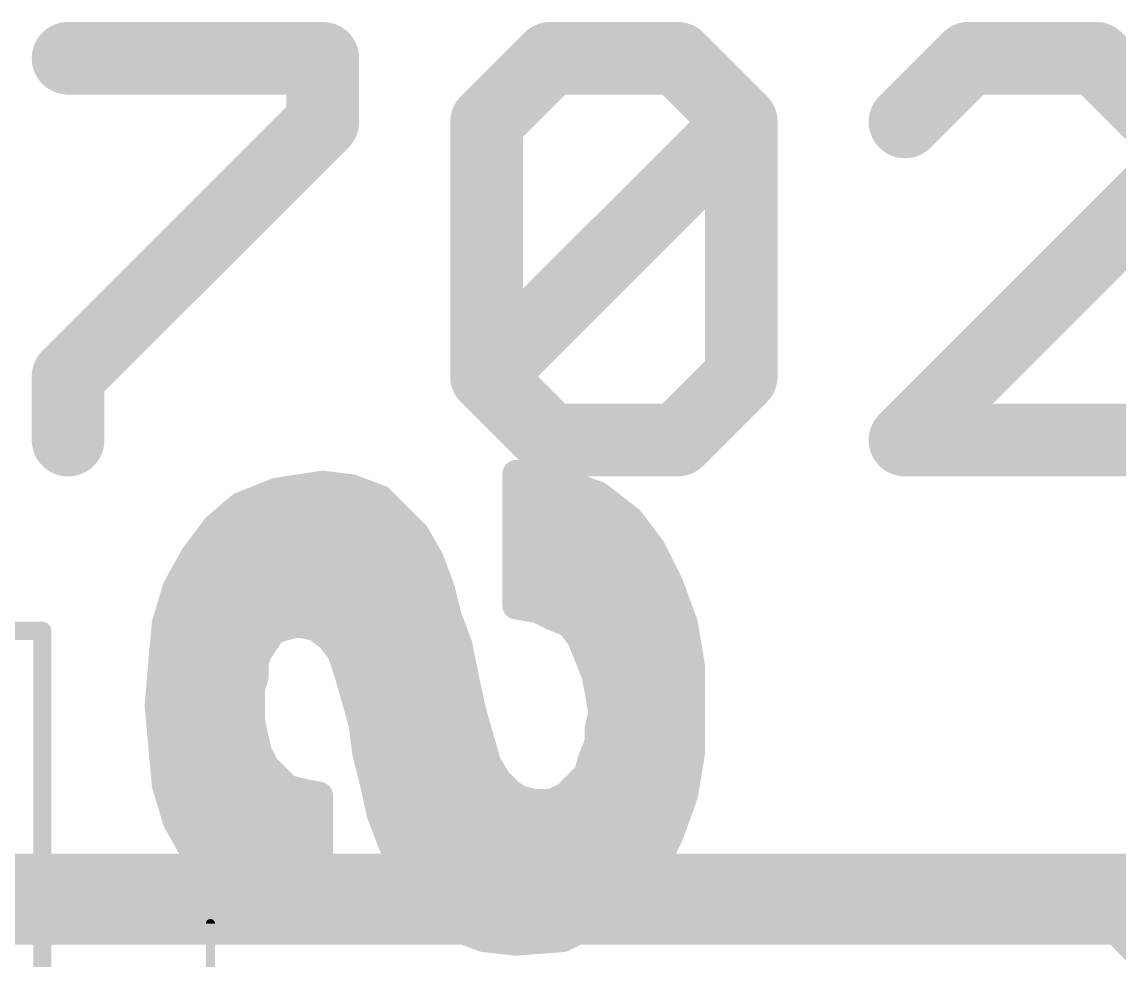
# Model space of a CAD drawing. Extents: x -33 to 74, y -9 to 23.
# Drawn here: x 5.709 to 8.775, y 12.11 to 14.733 of the extents above; entities that cross this region are included whole.
import ezdxf

# ---------------------------------------------------------------- set-up
doc = ezdxf.new("R2010")
doc.units = 0
for name, color, linetype in [('1', 12, 'CONTINUOUS'), ('18', 110, 'CONTINUOUS'), ('21', 41, 'CONTINUOUS'), ('22', 40, 'CONTINUOUS'), ('25', 253, 'CONTINUOUS'), ('39', 12, 'CONTINUOUS')]:
    doc.layers.add(name, color=color, linetype=linetype)

# ---------------------------------------------------------------- blocks, each defined once
blk = doc.blocks.new('ROUNDV')
at = {"const_width": 0.5}
blk.add_lwpolyline([(0, -0.25, 1), (0, 0.25, 1), (0, -0.25)], format="xyb", dxfattribs=at)

msp = doc.modelspace()

# ---------------------------------------------------------------- linework, layer by layer
at = {"layer": '1', "const_width": 0.254}
for points in [[(5.08, 12.28), (8.802, 12.28)], [(8.802, 12.28), (9.271, 11.811)]]:
    msp.add_lwpolyline(points, dxfattribs=at)
at = {"layer": '1', "const_width": 0.127}
for points in [[(8.8469, 12.3249, 1), (8.7571, 12.2351)], [(8.802, 12.2165, 1), (8.802, 12.3435)]]:
    msp.add_lwpolyline(points, format="xyb", dxfattribs=at)
at = {"layer": '21', "const_width": 0.2032}
for points in [[(5.838, 14.6313), (6.5498, 14.6313)], [(6.5498, 14.6313), (6.5498, 14.4534)], [(7.0074, 14.4534), (7.1853, 14.6313)], [(7.1853, 14.6313), (7.5413, 14.6313)], [(7.5413, 14.6313), (7.7192, 14.4534)], [(8.3547, 14.6313), (8.1768, 14.4534)], [(8.7106, 14.6313), (8.3547, 14.6313)], [(8.8886, 14.4534), (8.7106, 14.6313)], [(6.5498, 14.4534), (5.838, 13.7416)], [(7.0074, 13.7416), (7.0074, 14.4534)], [(7.0074, 13.7416), (7.7192, 14.4534)], [(7.7192, 14.4534), (7.7192, 13.7416)], [(8.1768, 13.5636), (8.8886, 14.2754)], [(5.838, 13.7416), (5.838, 13.5636)], [(7.1853, 13.5636), (7.0074, 13.7416)], [(7.7192, 13.7416), (7.5413, 13.5636)], [(7.5413, 13.5636), (7.1853, 13.5636)], [(8.8886, 13.5636), (8.1768, 13.5636)]]:
    msp.add_lwpolyline(points, dxfattribs=at)
at = {"layer": '21', "const_width": 0.1016}
for points in [[(5.838, 14.6821, 1), (5.838, 14.5805)], [(6.6006, 14.6313, 1), (6.499, 14.6313)], [(6.5498, 14.5805, 1), (6.5498, 14.6821)], [(7.1853, 14.6821, 1), (7.1853, 14.5805)], [(7.2213, 14.5954, 1), (7.1494, 14.6672)], [(7.5772, 14.6672, 1), (7.5053, 14.5954)], [(7.5413, 14.5805, 1), (7.5413, 14.6821)], [(8.3547, 14.6821, 1), (8.3547, 14.5805)], [(8.3907, 14.5954, 1), (8.3188, 14.6672)], [(8.7466, 14.6672, 1), (8.6747, 14.5954)], [(8.7106, 14.5805, 1), (8.7106, 14.6821)], [(6.5857, 14.4174, 1), (6.5139, 14.4893)], [(7.0582, 14.4534, 1), (6.9566, 14.4534)], [(6.9715, 14.4893, 1), (7.0433, 14.4174)], [(7.77, 14.4534, 1), (7.6684, 14.4534)], [(7.7551, 14.4174, 1), (7.6833, 14.4893)], [(7.6833, 14.4174, 1), (7.7551, 14.4893)], [(8.1409, 14.4893, 1), (8.2127, 14.4174)], [(6.499, 14.4534, 1), (6.6006, 14.4534)], [(5.8888, 13.7416, 1), (5.7872, 13.7416)], [(5.8021, 13.7775, 1), (5.8739, 13.7056)], [(7.0433, 13.7775, 1), (6.9715, 13.7056)], [(6.9715, 13.7775, 1), (7.0433, 13.7056)], [(7.7551, 13.7056, 1), (7.6833, 13.7775)], [(6.9566, 13.7416, 1), (7.0582, 13.7416)], [(7.6684, 13.7416, 1), (7.77, 13.7416)], [(7.1853, 13.6144, 1), (7.1853, 13.5128)], [(7.1494, 13.5277, 1), (7.2213, 13.5995)], [(7.5053, 13.5995, 1), (7.5772, 13.5277)], [(7.5413, 13.5128, 1), (7.5413, 13.6144)], [(8.1768, 13.6144, 1), (8.1768, 13.5128)], [(8.1409, 13.5995, 1), (8.2127, 13.5277)], [(5.7872, 13.5636, 1), (5.8888, 13.5636)]]:
    msp.add_lwpolyline(points, format="xyb", dxfattribs=at)
at = {"layer": '22', "const_width": 0.0762}
for points in [[(7.21, 13.45), (7.09, 13.47)], [(7.09, 13.47), (7.09, 13.15)], [(6.55, 13.44), (6.42, 13.42)], [(6.63, 13.43), (6.55, 13.44)], [(6.71, 13.4), (6.63, 13.43)], [(7.32, 13.41), (7.21, 13.45)], [(6.42, 13.42), (6.32, 13.38)], [(6.398, 13.4112), (6.6801, 13.4112)], [(6.76, 13.35), (6.71, 13.4)], [(7.09, 13.4112), (7.3167, 13.4112)], [(7.41, 13.34), (7.32, 13.41)], [(6.32, 13.38), (6.25, 13.32)], [(6.2675, 13.335), (6.775, 13.335)], [(6.81, 13.3), (6.76, 13.35)], [(7.09, 13.335), (7.4138, 13.335)], [(7.47, 13.26), (7.41, 13.34)], [(6.25, 13.32), (6.19, 13.24)], [(6.85, 13.23), (6.81, 13.3)], [(6.19, 13.24), (6.14, 13.15)], [(6.2041, 13.2588), (6.8335, 13.2588)], [(7.09, 13.2588), (7.4706, 13.2588)], [(7.52, 13.16), (7.47, 13.26)], [(6.88, 13.15), (6.85, 13.23)], [(6.1581, 13.1826), (6.8678, 13.1826)], [(7.09, 13.1826), (7.5087, 13.1826)], [(6.14, 13.15), (6.11, 13.05)], [(6.9, 13.07), (6.88, 13.15)], [(7.09, 13.15), (7.09, 13.1)], [(7.56, 13.05), (7.52, 13.16)], [(6.1269, 13.1064), (6.8909, 13.1064)], [(7.09, 13.1064), (7.5395, 13.1064)], [(7.09, 13.1), (7.15, 13.09)], [(7.15, 13.09), (7.19, 13.07)], [(6.93, 12.99), (6.9, 13.07)], [(7.19, 13.07), (7.24, 13.05)], [(6.11, 13.05), (6.1, 12.94)], [(6.1082, 13.0302), (6.4106, 13.0302)], [(6.39, 13), (6.41, 13.03)], [(6.41, 13.03), (6.44, 13.04)], [(6.44, 13.04), (6.48, 13.05)], [(6.48, 13.05), (6.53, 13.04)], [(6.53, 13.04), (6.57, 13.01)], [(6.5431, 13.0302), (6.9149, 13.0302)], [(7.24, 13.05), (7.27, 13.01)], [(7.2549, 13.0302), (7.5633, 13.0302)], [(7.58, 12.93), (7.56, 13.05)], [(6.37, 12.97), (6.39, 13)], [(6.57, 13.01), (6.6, 12.97)], [(7.27, 13.01), (7.29, 12.96)], [(6.36, 12.94), (6.37, 12.97)], [(6.6, 12.97), (6.62, 12.91)], [(6.95, 12.89), (6.93, 12.99)], [(6.1, 12.94), (6.09, 12.82)], [(6.1013, 12.954), (6.3647, 12.954)], [(6.36, 12.9), (6.36, 12.94)], [(6.6053, 12.954), (6.9372, 12.954)], [(7.29, 12.96), (7.31, 12.91)], [(7.2924, 12.954), (7.576, 12.954)], [(6.62, 12.91), (6.64, 12.84)], [(7.31, 12.91), (7.32, 12.86)], [(7.58, 12.69), (7.58, 12.93)], [(6.0948, 12.8778), (6.3526, 12.8778)], [(6.35, 12.87), (6.36, 12.9)], [(6.35, 12.78), (6.35, 12.87)], [(6.6292, 12.8778), (6.9527, 12.8778)], [(6.97, 12.8), (6.95, 12.89)], [(7.3164, 12.8778), (7.58, 12.8778)], [(6.64, 12.84), (6.66, 12.77)], [(7.32, 12.86), (7.33, 12.8)], [(6.09, 12.82), (6.1, 12.71)], [(6.0917, 12.8016), (6.35, 12.8016)], [(6.36, 12.73), (6.35, 12.78)], [(6.651, 12.8016), (6.9696, 12.8016)], [(6.99, 12.73), (6.97, 12.8)], [(7.33, 12.8), (7.32, 12.76)], [(7.3297, 12.8016), (7.58, 12.8016)], [(6.66, 12.77), (6.67, 12.69)], [(7.32, 12.76), (7.32, 12.72)], [(6.0986, 12.7254), (6.3612, 12.7254)], [(6.37, 12.69), (6.36, 12.73)], [(6.6656, 12.7254), (6.9913, 12.7254)], [(7.01, 12.66), (6.99, 12.73)], [(7.32, 12.72), (7.3, 12.67)], [(7.32, 12.7254), (7.58, 12.7254)], [(6.1, 12.71), (6.11, 12.6)], [(6.39, 12.65), (6.37, 12.69)], [(6.67, 12.69), (6.69, 12.61)], [(7.56, 12.57), (7.58, 12.69)], [(7.04, 12.61), (7.01, 12.66)], [(7.3, 12.67), (7.29, 12.63)], [(6.1055, 12.6492), (6.3908, 12.6492)], [(6.42, 12.62), (6.39, 12.65)], [(6.6802, 12.6492), (7.0165, 12.6492)], [(7.29, 12.63), (7.26, 12.6)], [(7.2948, 12.6492), (7.5732, 12.6492)], [(6.11, 12.6), (6.14, 12.5)], [(6.45, 12.59), (6.42, 12.62)], [(6.69, 12.61), (6.71, 12.52)], [(7.07, 12.58), (7.04, 12.61)], [(7.26, 12.6), (7.23, 12.57)], [(6.1181, 12.573), (6.525, 12.573)], [(6.49, 12.58), (6.45, 12.59)], [(6.54, 12.57), (6.49, 12.58)], [(6.54, 12.2), (6.54, 12.57)], [(6.6982, 12.573), (7.0805, 12.573)], [(7.1, 12.56), (7.07, 12.58)], [(7.23, 12.57), (7.19, 12.55)], [(7.233, 12.573), (7.5605, 12.573)], [(7.52, 12.46), (7.56, 12.57)], [(7.14, 12.55), (7.1, 12.56)], [(7.19, 12.55), (7.14, 12.55)], [(6.71, 12.52), (6.74, 12.44)], [(6.14, 12.5), (6.19, 12.41)], [(6.1418, 12.4968), (6.54, 12.4968)], [(6.7187, 12.4968), (7.5334, 12.4968)], [(7.47, 12.36), (7.52, 12.46)], [(6.1841, 12.4206), (6.54, 12.4206)], [(6.19, 12.41), (6.25, 12.33)], [(6.74, 12.44), (6.77, 12.37)], [(6.7483, 12.4206), (7.5003, 12.4206)], [(6.77, 12.37), (6.81, 12.3)], [(7.41, 12.28), (7.47, 12.36)], [(6.2392, 12.3444), (6.54, 12.3444)], [(6.25, 12.33), (6.33, 12.26)], [(6.7846, 12.3444), (7.4583, 12.3444)], [(6.81, 12.3), (6.86, 12.24)], [(6.3206, 12.2682), (6.54, 12.2682)], [(6.33, 12.26), (6.43, 12.22)], [(6.8365, 12.2682), (7.3923, 12.2682)], [(7.32, 12.22), (7.41, 12.28)], [(6.86, 12.24), (6.92, 12.2)], [(6.43, 12.22), (6.54, 12.2)], [(6.92, 12.2), (7, 12.17)], [(7.22, 12.17), (7.32, 12.22)], [(6.9413, 12.192), (7.264, 12.192)], [(7, 12.17), (7.09, 12.16)], [(7.09, 12.16), (7.22, 12.17)]]:
    msp.add_lwpolyline(points, dxfattribs=at)
at = {"layer": '22', "const_width": 0.0381}
for points in [[(7.0931, 13.4888, 1), (7.0869, 13.4512)], [(7.1091, 13.47, 1), (7.071, 13.47)], [(6.5524, 13.4589, 1), (6.5476, 13.4211)], [(6.5529, 13.4212, 1), (6.5471, 13.4588)], [(6.6367, 13.4478, 1), (6.6233, 13.4122)], [(6.6276, 13.4111, 1), (6.6324, 13.4489)], [(7.2165, 13.4679, 1), (7.2035, 13.4321)], [(7.2069, 13.4312, 1), (7.2131, 13.4688)], [(6.398, 13.4303, 1), (6.398, 13.3922)], [(6.4171, 13.4388, 1), (6.4229, 13.4012)], [(6.4271, 13.4023, 1), (6.4129, 13.4377)], [(6.6801, 13.3922, 1), (6.6801, 13.4303)], [(6.7235, 13.4135, 1), (6.6965, 13.3865)], [(6.7033, 13.3822, 1), (6.7167, 13.4178)], [(7.09, 13.4303, 1), (7.09, 13.3922)], [(7.3317, 13.425, 1), (7.3083, 13.395)], [(7.3135, 13.3921, 1), (7.3265, 13.4279)], [(7.3167, 13.3922, 1), (7.3167, 13.4303)], [(6.3129, 13.3977, 1), (6.3271, 13.3623)], [(6.3324, 13.3655, 1), (6.3076, 13.3945)], [(6.2675, 13.3541, 1), (6.2675, 13.316)], [(6.7735, 13.3635, 1), (6.7465, 13.3365)], [(6.7465, 13.3365, 1), (6.7735, 13.3635)], [(6.775, 13.316, 1), (6.775, 13.3541)], [(7.09, 13.3541, 1), (7.09, 13.316)], [(7.4252, 13.3514, 1), (7.3948, 13.3286)], [(7.3983, 13.325, 1), (7.4217, 13.355)], [(7.4138, 13.316, 1), (7.4138, 13.3541)], [(6.2376, 13.3345, 1), (6.2624, 13.3055)], [(6.2652, 13.3086, 1), (6.2348, 13.3314)], [(6.8265, 13.3095, 1), (6.7935, 13.2905)], [(6.7965, 13.2865, 1), (6.8235, 13.3135)], [(6.2067, 13.2307, 1), (6.1733, 13.2493)], [(6.2041, 13.2779, 1), (6.2041, 13.2398)], [(6.8335, 13.2398, 1), (6.8335, 13.2779)], [(7.09, 13.2779, 1), (7.09, 13.2398)], [(7.487, 13.2685, 1), (7.453, 13.2515)], [(7.4548, 13.2486, 1), (7.4852, 13.2714)], [(7.4706, 13.2398, 1), (7.4706, 13.2779)], [(6.1748, 13.2514, 1), (6.2052, 13.2286)], [(6.8678, 13.2367, 1), (6.8322, 13.2233)], [(6.8335, 13.2205, 1), (6.8665, 13.2395)], [(6.1581, 13.2017, 1), (6.1581, 13.1636)], [(6.8678, 13.1636, 1), (6.8678, 13.2017)], [(7.09, 13.2017, 1), (7.09, 13.1636)], [(7.5087, 13.1636, 1), (7.5087, 13.2017)], [(6.1582, 13.1445, 1), (6.1218, 13.1555)], [(6.8985, 13.1546, 1), (6.8615, 13.1454)], [(7.1091, 13.15, 1), (7.071, 13.15)], [(7.5379, 13.1665, 1), (7.5021, 13.1535)], [(7.503, 13.1515, 1), (7.537, 13.1685)], [(6.1233, 13.1593, 1), (6.1567, 13.1407)], [(6.8622, 13.1433, 1), (6.8978, 13.1567)], [(7.071, 13.15, 1), (7.1091, 13.15)], [(6.1269, 13.1255, 1), (6.1269, 13.0874)], [(6.8909, 13.0874, 1), (6.8909, 13.1255)], [(7.09, 13.1255, 1), (7.09, 13.0874)], [(7.0931, 13.1188, 1), (7.0869, 13.0812)], [(7.1585, 13.107, 1), (7.1415, 13.073)], [(7.1469, 13.0712, 1), (7.1531, 13.1088)], [(7.5395, 13.0874, 1), (7.5395, 13.1255)], [(6.9178, 13.0767, 1), (6.8822, 13.0633)], [(6.8815, 13.0654, 1), (6.9185, 13.0746)], [(7.071, 13.1, 1), (7.1091, 13.1)], [(7.1971, 13.0877, 1), (7.1829, 13.0523)], [(7.1815, 13.053, 1), (7.1985, 13.087)], [(6.1082, 13.0493, 1), (6.1082, 13.0112)], [(6.129, 13.0483, 1), (6.091, 13.0517)], [(6.0918, 13.0555, 1), (6.1282, 13.0445)], [(6.404, 13.0481, 1), (6.416, 13.0119)], [(6.4259, 13.0194, 1), (6.3941, 13.0406)], [(6.4106, 13.0112, 1), (6.4106, 13.0493)], [(6.4354, 13.0585, 1), (6.4446, 13.0215)], [(6.446, 13.0219, 1), (6.434, 13.0581)], [(6.4837, 13.0687, 1), (6.4763, 13.0313)], [(6.4846, 13.0315, 1), (6.4754, 13.0685)], [(6.5414, 13.0552, 1), (6.5186, 13.0248)], [(6.5431, 13.0493, 1), (6.5431, 13.0112)], [(6.5263, 13.0213, 1), (6.5337, 13.0587)], [(6.9149, 13.0112, 1), (6.9149, 13.0493)], [(7.2552, 13.0614, 1), (7.2248, 13.0386)], [(7.2329, 13.0323, 1), (7.2471, 13.0677)], [(7.2549, 13.0493, 1), (7.2549, 13.0112)], [(7.5788, 13.0531, 1), (7.5412, 13.0469)], [(7.5421, 13.0435, 1), (7.5779, 13.0565)], [(7.5633, 13.0112, 1), (7.5633, 13.0493)], [(6.4059, 12.9894, 1), (6.3741, 13.0106)], [(6.5852, 13.0214, 1), (6.5548, 12.9986)], [(6.5586, 12.9948, 1), (6.5814, 13.0252)], [(7.2877, 13.0171, 1), (7.2523, 13.0029)], [(7.2548, 12.9986, 1), (7.2852, 13.0214)], [(6.3881, 12.964, 1), (6.3519, 12.976)], [(6.3741, 13.0106, 1), (6.4059, 12.9894)], [(6.6181, 12.976, 1), (6.5819, 12.964)], [(6.5848, 12.9586, 1), (6.6152, 12.9814)], [(6.9487, 12.9937, 1), (6.9113, 12.9863)], [(6.9122, 12.9833, 1), (6.9478, 12.9967)], [(6.119, 12.9384, 1), (6.081, 12.9416)], [(6.1013, 12.9731, 1), (6.1013, 12.935)], [(6.3791, 12.94, 1), (6.341, 12.94)], [(6.3541, 12.9806, 1), (6.3859, 12.9594)], [(6.3647, 12.935, 1), (6.3647, 12.9731)], [(6.6053, 12.9731, 1), (6.6053, 12.935)], [(6.9372, 12.935, 1), (6.9372, 12.9731)], [(7.3077, 12.9671, 1), (7.2723, 12.9529)], [(7.2723, 12.9529, 1), (7.3077, 12.9671)], [(7.2924, 12.9731, 1), (7.2924, 12.935)], [(7.576, 12.935, 1), (7.576, 12.9731)], [(6.081, 12.9417, 1), (6.119, 12.9383)], [(6.3419, 12.946, 1), (6.3781, 12.934)], [(6.6383, 12.9152, 1), (6.6017, 12.9048)], [(7.3287, 12.9137, 1), (7.2913, 12.9063)], [(7.5991, 12.93, 1), (7.561, 12.93)], [(7.5612, 12.9269, 1), (7.5988, 12.9331)], [(6.0948, 12.8969, 1), (6.0948, 12.8588)], [(6.3691, 12.87, 1), (6.331, 12.87)], [(6.341, 12.9, 1), (6.3791, 12.9)], [(6.3781, 12.894, 1), (6.3419, 12.906)], [(6.3526, 12.8588, 1), (6.3526, 12.8969)], [(6.6019, 12.904, 1), (6.6381, 12.916)], [(6.6292, 12.8969, 1), (6.6292, 12.8588)], [(6.9686, 12.8941, 1), (6.9314, 12.8859)], [(6.9313, 12.8863, 1), (6.9687, 12.8937)], [(6.9527, 12.8588, 1), (6.9527, 12.8969)], [(7.2923, 12.9029, 1), (7.3277, 12.9171)], [(7.3164, 12.8969, 1), (7.3164, 12.8588)], [(7.58, 12.8588, 1), (7.58, 12.8969)], [(6.3319, 12.876, 1), (6.3681, 12.864)], [(6.6583, 12.8452, 1), (6.6217, 12.8348)], [(7.3388, 12.8631, 1), (7.3012, 12.8569)], [(7.3013, 12.8563, 1), (7.3387, 12.8637)], [(6.109, 12.8217, 1), (6.071, 12.8183)], [(6.6217, 12.8348, 1), (6.6583, 12.8452)], [(6.071, 12.8216, 1), (6.109, 12.8184)], [(6.0917, 12.8207, 1), (6.0917, 12.7826)], [(6.3687, 12.7837, 1), (6.3313, 12.7763)], [(6.35, 12.7826, 1), (6.35, 12.8207)], [(6.651, 12.8207, 1), (6.651, 12.7826)], [(6.9883, 12.8052, 1), (6.9517, 12.7948)], [(6.9514, 12.7959, 1), (6.9886, 12.8041)], [(6.9696, 12.7826, 1), (6.9696, 12.8207)], [(7.3297, 12.8207, 1), (7.3297, 12.7826)], [(7.3112, 12.7969, 1), (7.3488, 12.8031)], [(7.3485, 12.7954, 1), (7.3115, 12.8046)], [(7.58, 12.7826, 1), (7.58, 12.8207)], [(6.331, 12.78, 1), (6.3691, 12.78)], [(6.6789, 12.7724, 1), (6.6411, 12.7676)], [(6.6417, 12.7648, 1), (6.6783, 12.7752)], [(7.3391, 12.76, 1), (7.301, 12.76)], [(6.0986, 12.7445, 1), (6.0986, 12.7064)], [(6.3785, 12.7346, 1), (6.3415, 12.7254)], [(6.3612, 12.7064, 1), (6.3612, 12.7445)], [(6.6656, 12.7445, 1), (6.6656, 12.7064)], [(7.0083, 12.7352, 1), (6.9717, 12.7248)], [(6.9913, 12.7064, 1), (6.9913, 12.7445)], [(7.3015, 12.7646, 1), (7.3385, 12.7554)], [(7.32, 12.7445, 1), (7.32, 12.7064)], [(7.3377, 12.7129, 1), (7.3023, 12.7271)], [(7.58, 12.7064, 1), (7.58, 12.7445)], [(6.119, 12.7117, 1), (6.081, 12.7083)], [(6.081, 12.7083, 1), (6.119, 12.7117)], [(6.3413, 12.7263, 1), (6.3787, 12.7337)], [(6.387, 12.6985, 1), (6.353, 12.6815)], [(6.6885, 12.6946, 1), (6.6515, 12.6854)], [(6.9717, 12.7248, 1), (7.0083, 12.7352)], [(7.301, 12.72, 1), (7.3391, 12.72)], [(7.5988, 12.6869, 1), (7.5612, 12.6931)], [(6.3515, 12.6854, 1), (6.3885, 12.6946)], [(6.6511, 12.6876, 1), (6.6889, 12.6924)], [(7.0263, 12.6698, 1), (6.9937, 12.6502)], [(7.2823, 12.6771, 1), (7.3177, 12.6629)], [(7.3185, 12.6654, 1), (7.2815, 12.6746)], [(7.561, 12.69, 1), (7.5991, 12.69)], [(6.1055, 12.6683, 1), (6.1055, 12.6302)], [(6.4035, 12.6635, 1), (6.3765, 12.6365)], [(6.373, 12.6415, 1), (6.407, 12.6585)], [(6.3908, 12.6302, 1), (6.3908, 12.6683)], [(6.6802, 12.6683, 1), (6.6802, 12.6302)], [(6.9917, 12.6548, 1), (7.0283, 12.6652)], [(7.0165, 12.6302, 1), (7.0165, 12.6683)], [(7.2948, 12.6683, 1), (7.2948, 12.6302)], [(7.3035, 12.6165, 1), (7.2765, 12.6435)], [(7.5732, 12.6302, 1), (7.5732, 12.6683)], [(6.1282, 12.6055, 1), (6.0918, 12.5945)], [(6.4335, 12.6335, 1), (6.4065, 12.6065)], [(6.4065, 12.6065, 1), (6.4335, 12.6335)], [(6.7086, 12.6141, 1), (6.6714, 12.6059)], [(6.6715, 12.6054, 1), (6.7085, 12.6146)], [(7.0535, 12.6235, 1), (7.0265, 12.5965)], [(7.0237, 12.6002, 1), (7.0563, 12.6198)], [(7.2465, 12.6135, 1), (7.2735, 12.5865)], [(7.2735, 12.5865, 1), (7.2465, 12.6135)], [(7.2715, 12.6346, 1), (7.3085, 12.6254)], [(6.091, 12.5983, 1), (6.129, 12.6017)], [(6.1181, 12.5921, 1), (6.1181, 12.554)], [(6.4546, 12.6085, 1), (6.4454, 12.5715)], [(6.4365, 12.5765, 1), (6.4635, 12.6035)], [(6.4937, 12.5987, 1), (6.4863, 12.5613)], [(6.4854, 12.5615, 1), (6.4946, 12.5985)], [(6.5591, 12.57, 1), (6.521, 12.57)], [(6.525, 12.554, 1), (6.525, 12.5921)], [(6.5363, 12.5513, 1), (6.5437, 12.5887)], [(6.6982, 12.5921, 1), (6.6982, 12.554)], [(7.0806, 12.5959, 1), (7.0594, 12.5641)], [(7.0565, 12.5665, 1), (7.0835, 12.5935)], [(7.0805, 12.554, 1), (7.0805, 12.5921)], [(7.2165, 12.5835, 1), (7.2435, 12.5565)], [(7.233, 12.5921, 1), (7.233, 12.554)], [(7.2385, 12.553, 1), (7.2215, 12.587)], [(7.5779, 12.5635, 1), (7.5421, 12.5765)], [(7.5605, 12.554, 1), (7.5605, 12.5921)], [(7.1046, 12.5785, 1), (7.0954, 12.5415)], [(7.0894, 12.5441, 1), (7.1106, 12.5759)], [(7.14, 12.5691, 1), (7.14, 12.531)], [(7.1354, 12.5315, 1), (7.1446, 12.5685)], [(7.1815, 12.567, 1), (7.1985, 12.533)], [(7.19, 12.531, 1), (7.19, 12.5691)], [(7.5412, 12.5731, 1), (7.5788, 12.5669)], [(6.7278, 12.5267, 1), (6.6922, 12.5133)], [(6.6914, 12.5159, 1), (6.7286, 12.5241)], [(6.1567, 12.5093, 1), (6.1233, 12.4907)], [(6.1218, 12.4945, 1), (6.1582, 12.5055)], [(6.1418, 12.5159, 1), (6.1418, 12.4778)], [(6.54, 12.4778, 1), (6.54, 12.5159)], [(6.7187, 12.5159, 1), (6.7187, 12.4778)], [(7.5334, 12.4778, 1), (7.5334, 12.5159)], [(7.5021, 12.4665, 1), (7.5379, 12.4535)], [(7.537, 12.4515, 1), (7.503, 12.4685)], [(6.1841, 12.4397, 1), (6.1841, 12.4016)], [(6.54, 12.4016, 1), (6.54, 12.4397)], [(6.7575, 12.4475, 1), (6.7225, 12.4325)], [(6.7222, 12.4333, 1), (6.7578, 12.4467)], [(6.7483, 12.4397, 1), (6.7483, 12.4016)], [(7.5003, 12.4016, 1), (7.5003, 12.4397)], [(6.2052, 12.4214, 1), (6.1748, 12.3986)], [(6.1733, 12.4007, 1), (6.2067, 12.4193)], [(6.7865, 12.3795, 1), (6.7535, 12.3605)], [(6.7525, 12.3625, 1), (6.7875, 12.3775)], [(7.453, 12.3685, 1), (7.487, 12.3515)], [(7.4852, 12.3486, 1), (7.4548, 12.3714)], [(6.2392, 12.3635, 1), (6.2392, 12.3254)], [(6.2625, 12.3443, 1), (6.2375, 12.3157)], [(6.2348, 12.3186, 1), (6.2652, 12.3414)], [(6.54, 12.3254, 1), (6.54, 12.3635)], [(6.7846, 12.3635, 1), (6.7846, 12.3254)], [(7.4583, 12.3254, 1), (7.4583, 12.3635)], [(6.8246, 12.3122, 1), (6.7954, 12.2878)], [(6.7935, 12.2905, 1), (6.8265, 12.3095)], [(6.3206, 12.2873, 1), (6.3206, 12.2492)], [(6.3371, 12.2777, 1), (6.3229, 12.2423)], [(6.54, 12.2492, 1), (6.54, 12.2873)], [(6.8365, 12.2873, 1), (6.8365, 12.2492)], [(7.3948, 12.2914, 1), (7.4252, 12.2686)], [(7.3923, 12.2492, 1), (7.3923, 12.2873)], [(7.4206, 12.2641, 1), (7.3994, 12.2959)], [(6.3175, 12.2457, 1), (6.3425, 12.2743)], [(6.8706, 12.2559, 1), (6.8494, 12.2241)], [(6.8454, 12.2278, 1), (6.8746, 12.2522)], [(6.4334, 12.2387, 1), (6.4266, 12.2013)], [(6.4229, 12.2023, 1), (6.4371, 12.2377)], [(6.5366, 12.1813, 1), (6.5434, 12.2187)], [(6.9267, 12.2178, 1), (6.9133, 12.1822)], [(6.9094, 12.1841, 1), (6.9306, 12.2159)], [(7.3094, 12.2359, 1), (7.3306, 12.2041)], [(7.3285, 12.203, 1), (7.3115, 12.237)], [(6.521, 12.2, 1), (6.5591, 12.2)], [(6.9413, 12.2111, 1), (6.9413, 12.173)], [(7.0021, 12.1889, 1), (6.9979, 12.1511)], [(6.9933, 12.1522, 1), (7.0067, 12.1878)], [(7.2115, 12.187, 1), (7.2285, 12.153)], [(7.2215, 12.151, 1), (7.2185, 12.189)], [(7.264, 12.173, 1), (7.264, 12.2111)], [(7.0885, 12.179, 1), (7.0915, 12.141)], [(7.0879, 12.1411, 1), (7.0921, 12.1789)]]:
    msp.add_lwpolyline(points, format="xyb", dxfattribs=at)
at = {"layer": '25', "const_width": 0.0254}
msp.add_lwpolyline([(6.2357, 11.9575), (6.2357, 12.2117)], dxfattribs=at)
at = {"layer": '25', "const_width": 0.0127}
msp.add_lwpolyline([(6.2421, 12.2117, 1), (6.2294, 12.2117)], format="xyb", dxfattribs=at)
at = {"layer": '39', "const_width": 0.0508}
for points in [[(4.3942, 13.0302), (5.7658, 13.0302)], [(5.7658, 13.0302), (5.7658, 9.8298)]]:
    msp.add_lwpolyline(points, dxfattribs=at)
at = {"layer": '39', "const_width": 0.0254}
for points in [[(5.7785, 13.0302, 1), (5.7531, 13.0302)], [(5.7658, 13.0175, 1), (5.7658, 13.0429)]]:
    msp.add_lwpolyline(points, format="xyb", dxfattribs=at)

# ---------------------------------------------------------------- block references
at = {"layer": '18', "xscale": 1.016, "yscale": 1.016}
msp.add_blockref('ROUNDV', (9.271, 11.811), dxfattribs=at)
msp.add_blockref('ROUNDV', (9.271, 11.811), dxfattribs=at)

doc.saveas('drawing.dxf')
